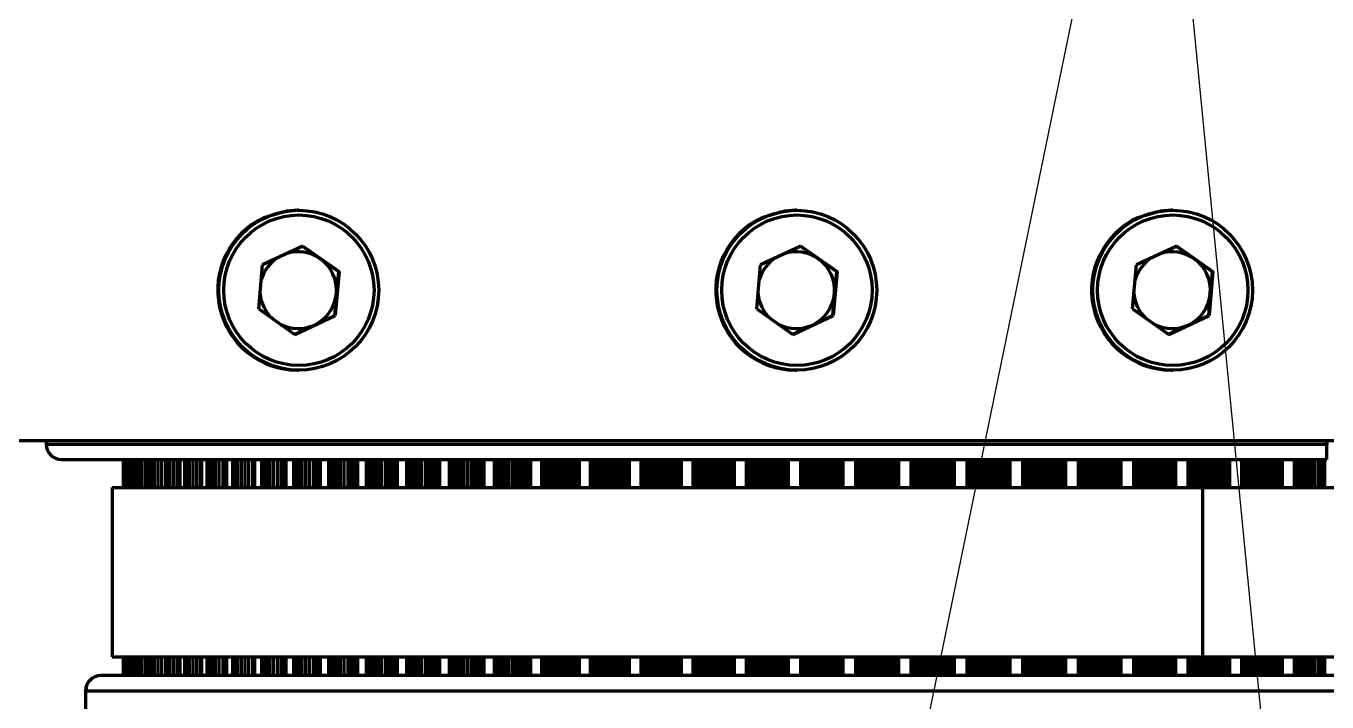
# Model space of a CAD drawing. Header units: millimetres. Extents: x -419 to 9215, y 1224 to 3301.
# Drawn here: x -97.3 to -28, y 2953.7 to 2989.6 of the extents above; entities that cross this region are included whole.
import ezdxf

# ---------------------------------------------------------------- set-up
doc = ezdxf.new("R2010")
doc.units = ezdxf.units.MM
doc.layers.add('Net 0.35', color=20, linetype='Continuous', lineweight=35)
doc.layers.add('Net 0.7', color=7, linetype='Continuous', lineweight=70)
doc.styles.get("Standard").update_dxf_attribs({"font": 'arial.ttf'})
doc.dimstyles.new('SLDDIMSTYLE0', dxfattribs={"dimtxt": 0.18, "dimasz": 3.302, "dimexe": 0, "dimexo": 0.0625, "dimgap": 0, "dimtad": 0, "dimtih": 1, "dimtoh": 1, "dimdec": 0, "dimrnd": 1e-09, "dimzin": 0, "dimdsep": 46, "dimtxsty": 'Standard', "dimsah": 1, "dimcen": 0.09, "dimadec": 0, "dimazin": 0, "dimtfac": 3.302, "dimtdec": 0, "dimtofl": 0, "dimtmove": 0, "dimatfit": 3, "dimfxl": 1, "dimfrac": 2, "dimtolj": 1, "dimtzin": 0, "dimarcsym": 0})

msp = doc.modelspace()

# ---------------------------------------------------------------- linework, layer by layer
at = {"layer": 'Net 0.7', "color": 7, "linetype": 'Continuous', "lineweight": 70}
for p, q in [((-82.752, 2979.844), (-82.818, 2979.844)), ((-56.255, 2979.844), (-56.321, 2979.844)), ((-36.257, 2979.844), (-36.323, 2979.844)), ((-82.541, 2977.943), (-84.679, 2976.949)), ((-82.562, 2977.933), (-81.611, 2977.266)), ((-82.541, 2977.943), (-80.611, 2976.588)), ((-56.043, 2977.943), (-58.181, 2976.949)), ((-56.064, 2977.933), (-55.113, 2977.266)), ((-56.043, 2977.943), (-54.114, 2976.588)), ((-36.045, 2977.943), (-38.183, 2976.949)), ((-36.066, 2977.933), (-35.115, 2977.266)), ((-36.045, 2977.943), (-34.116, 2976.588)), ((-81.611, 2977.266), (-80.646, 2976.588)), ((-55.113, 2977.266), (-54.148, 2976.588)), ((-35.115, 2977.266), (-34.15, 2976.588)), ((-84.887, 2974.6), (-84.679, 2976.949)), ((-80.611, 2976.588), (-80.819, 2974.24)), ((-80.646, 2976.588), (-80.75, 2975.414)), ((-80.646, 2976.588), (-80.611, 2976.588)), ((-58.389, 2974.6), (-58.181, 2976.949)), ((-54.114, 2976.588), (-54.322, 2974.24)), ((-54.148, 2976.588), (-54.252, 2975.414)), ((-54.148, 2976.588), (-54.114, 2976.588)), ((-38.391, 2974.6), (-38.183, 2976.949)), ((-34.116, 2976.588), (-34.324, 2974.24)), ((-34.15, 2976.588), (-34.254, 2975.414)), ((-34.15, 2976.588), (-34.116, 2976.588)), ((-80.75, 2975.414), (-80.854, 2974.24)), ((-54.252, 2975.414), (-54.356, 2974.24)), ((-34.254, 2975.414), (-34.358, 2974.24)), ((-84.887, 2974.6), (-82.957, 2973.245)), ((-58.389, 2974.6), (-56.46, 2973.245)), ((-38.391, 2974.6), (-36.461, 2973.245)), ((-82.971, 2973.255), (-81.923, 2973.743)), ((-82.957, 2973.245), (-80.819, 2974.24)), ((-81.923, 2973.743), (-80.854, 2974.24)), ((-80.854, 2974.24), (-80.819, 2974.24)), ((-56.473, 2973.255), (-55.425, 2973.743)), ((-56.46, 2973.245), (-54.322, 2974.24)), ((-55.425, 2973.743), (-54.356, 2974.24)), ((-54.356, 2974.24), (-54.322, 2974.24)), ((-36.475, 2973.255), (-35.427, 2973.743)), ((-36.461, 2973.245), (-34.324, 2974.24)), ((-35.427, 2973.743), (-34.358, 2974.24)), ((-34.358, 2974.24), (-34.324, 2974.24)), ((-82.818, 2971.344), (-82.752, 2971.344)), ((-56.321, 2971.344), (-56.255, 2971.344)), ((-36.323, 2971.344), (-36.257, 2971.344)), ((-102.816, 2967.594), (36.17, 2967.594)), ((-96.187, 2967.594), (-96.187, 2967.394)), ((-28.049, 2967.594), (-28.049, 2967.394)), ((-95.387, 2966.594), (-28.061, 2966.594)), ((-92.089, 2966.594), (-92.089, 2965.094)), ((-92.074, 2966.594), (-92.074, 2965.094)), ((-92.057, 2965.094), (-92.057, 2966.594)), ((-92.027, 2966.594), (-92.027, 2965.094)), ((-92.007, 2966.594), (-92.007, 2965.094)), ((-91.966, 2966.594), (-91.966, 2965.094)), ((-91.907, 2966.594), (-91.907, 2965.094)), ((-91.843, 2965.094), (-91.843, 2966.594)), ((-91.77, 2966.594), (-91.77, 2965.094)), ((-91.745, 2966.594), (-91.745, 2965.094)), ((-91.701, 2966.594), (-91.701, 2965.094)), ((-91.64, 2966.594), (-91.64, 2965.094)), ((-91.561, 2966.594), (-91.561, 2965.094)), ((-91.436, 2965.094), (-91.436, 2966.594)), ((-91.32, 2966.594), (-91.32, 2965.094)), ((-91.291, 2966.594), (-91.291, 2965.094)), ((-91.243, 2966.594), (-91.243, 2965.094)), ((-91.179, 2966.594), (-91.179, 2965.094)), ((-91.1, 2966.594), (-91.1, 2965.094)), ((-90.905, 2966.594), (-90.905, 2965.094)), ((-90.839, 2966.594), (-90.839, 2965.094)), ((-90.837, 2965.094), (-90.837, 2966.594)), ((-90.679, 2966.594), (-90.679, 2965.094)), ((-90.645, 2966.594), (-90.645, 2965.094)), ((-90.594, 2966.594), (-90.594, 2965.094)), ((-90.529, 2966.594), (-90.529, 2965.094)), ((-90.449, 2966.594), (-90.449, 2965.094)), ((-90.255, 2966.594), (-90.255, 2965.094)), ((-90.056, 2966.594), (-90.056, 2965.094)), ((-90.048, 2965.094), (-90.048, 2966.594)), ((-89.85, 2966.594), (-89.85, 2965.094)), ((-89.812, 2966.594), (-89.812, 2965.094)), ((-89.757, 2966.594), (-89.757, 2965.094)), ((-89.69, 2966.594), (-89.69, 2965.094)), ((-89.61, 2966.594), (-89.61, 2965.094)), ((-89.417, 2966.594), (-89.417, 2965.094)), ((-89.217, 2966.594), (-89.217, 2965.094)), ((-89.087, 2966.594), (-89.087, 2965.094)), ((-89.075, 2965.094), (-89.075, 2966.594)), ((-88.836, 2966.594), (-88.836, 2965.094)), ((-88.793, 2966.594), (-88.793, 2965.094)), ((-88.736, 2966.594), (-88.736, 2965.094)), ((-88.667, 2966.594), (-88.667, 2965.094)), ((-88.588, 2966.594), (-88.588, 2965.094)), ((-88.397, 2966.594), (-88.397, 2965.094)), ((-88.197, 2966.594), (-88.197, 2965.094)), ((-87.997, 2966.594), (-87.997, 2965.094)), ((-87.937, 2966.594), (-87.937, 2965.094)), ((-87.919, 2965.094), (-87.919, 2966.594)), ((-87.641, 2966.594), (-87.641, 2965.094)), ((-87.595, 2966.594), (-87.595, 2965.094)), ((-87.534, 2966.594), (-87.534, 2965.094)), ((-87.465, 2966.594), (-87.465, 2965.094)), ((-87.386, 2966.594), (-87.386, 2965.094)), ((-87.198, 2966.594), (-87.198, 2965.094)), ((-87, 2966.594), (-87, 2965.094)), ((-86.799, 2966.594), (-86.799, 2965.094)), ((-86.609, 2966.594), (-86.609, 2965.094)), ((-86.587, 2965.094), (-86.587, 2966.594)), ((-86.271, 2966.594), (-86.271, 2965.094)), ((-86.221, 2966.594), (-86.221, 2965.094)), ((-86.158, 2966.594), (-86.158, 2965.094)), ((-86.088, 2966.594), (-86.088, 2965.094)), ((-86.01, 2966.594), (-86.01, 2965.094)), ((-85.826, 2966.594), (-85.826, 2965.094)), ((-85.63, 2966.594), (-85.63, 2965.094)), ((-85.43, 2966.594), (-85.43, 2965.094)), ((-85.224, 2966.594), (-85.224, 2965.094)), ((-85.112, 2966.594), (-85.112, 2965.094)), ((-85.085, 2965.094), (-85.085, 2966.594)), ((-84.732, 2966.594), (-84.732, 2965.094)), ((-84.677, 2966.594), (-84.677, 2965.094)), ((-84.613, 2966.594), (-84.613, 2965.094)), ((-84.542, 2966.594), (-84.542, 2965.094)), ((-84.466, 2966.594), (-84.466, 2965.094)), ((-84.286, 2966.594), (-84.286, 2965.094)), ((-84.093, 2966.594), (-84.093, 2965.094)), ((-83.894, 2966.594), (-83.894, 2965.094)), ((-83.688, 2966.594), (-83.688, 2965.094)), ((-83.512, 2966.594), (-83.512, 2965.094)), ((-83.454, 2966.594), (-83.454, 2965.094)), ((-83.449, 2966.594), (-83.449, 2965.094)), ((-83.417, 2965.094), (-83.417, 2966.594)), ((-83.03, 2966.594), (-83.03, 2965.094)), ((-82.972, 2966.594), (-82.972, 2965.094)), ((-82.905, 2966.594), (-82.905, 2965.094)), ((-82.834, 2966.594), (-82.834, 2965.094)), ((-82.759, 2966.594), (-82.759, 2965.094)), ((-82.585, 2966.594), (-82.585, 2965.094)), ((-82.396, 2966.594), (-82.396, 2965.094)), ((-82.199, 2966.594), (-82.199, 2965.094)), ((-81.994, 2966.594), (-81.994, 2965.094)), ((-81.815, 2966.594), (-81.815, 2965.094)), ((-81.654, 2966.594), (-81.654, 2965.094)), ((-81.638, 2966.594), (-81.638, 2965.094)), ((-81.629, 2966.594), (-81.629, 2965.094)), ((-81.593, 2965.094), (-81.593, 2966.594)), ((-81.172, 2966.594), (-81.172, 2965.094)), ((-81.11, 2966.594), (-81.11, 2965.094)), ((-81.043, 2966.594), (-81.043, 2965.094)), ((-80.972, 2966.594), (-80.972, 2965.094)), ((-80.899, 2966.594), (-80.899, 2965.094)), ((-80.73, 2966.594), (-80.73, 2965.094)), ((-80.546, 2966.594), (-80.546, 2965.094)), ((-80.353, 2966.594), (-80.353, 2965.094)), ((-80.149, 2966.594), (-80.149, 2965.094)), ((-79.967, 2966.594), (-79.967, 2965.094)), ((-79.802, 2966.594), (-79.802, 2965.094)), ((-79.673, 2966.594), (-79.673, 2965.094)), ((-79.66, 2966.594), (-79.66, 2965.094)), ((-79.619, 2965.094), (-79.619, 2966.594)), ((-79.166, 2966.594), (-79.166, 2965.094)), ((-79.102, 2966.594), (-79.102, 2965.094)), ((-79.033, 2966.594), (-79.033, 2965.094)), ((-78.962, 2966.594), (-78.962, 2965.094)), ((-78.891, 2966.594), (-78.891, 2965.094)), ((-78.73, 2966.594), (-78.73, 2965.094)), ((-78.551, 2966.594), (-78.551, 2965.094)), ((-78.362, 2966.594), (-78.362, 2965.094)), ((-78.16, 2966.594), (-78.16, 2965.094)), ((-77.976, 2966.594), (-77.976, 2965.094)), ((-77.808, 2966.594), (-77.808, 2965.094)), ((-77.654, 2966.594), (-77.654, 2965.094)), ((-77.567, 2966.594), (-77.567, 2965.094)), ((-77.549, 2966.594), (-77.549, 2965.094)), ((-77.504, 2965.094), (-77.504, 2966.594)), ((-77.021, 2966.594), (-77.021, 2965.094)), ((-76.954, 2966.594), (-76.954, 2965.094)), ((-76.884, 2966.594), (-76.884, 2965.094)), ((-76.814, 2966.594), (-76.814, 2965.094)), ((-76.746, 2966.594), (-76.746, 2965.094)), ((-76.592, 2966.594), (-76.592, 2965.094)), ((-76.419, 2966.594), (-76.419, 2965.094)), ((-76.235, 2966.594), (-76.235, 2965.094)), ((-76.037, 2966.594), (-76.037, 2965.094)), ((-75.852, 2966.594), (-75.852, 2965.094)), ((-75.68, 2966.594), (-75.68, 2965.094)), ((-75.522, 2966.594), (-75.522, 2965.094)), ((-75.381, 2966.594), (-75.381, 2965.094)), ((-75.329, 2966.594), (-75.329, 2965.094)), ((-75.306, 2966.594), (-75.306, 2965.094)), ((-75.257, 2965.094), (-75.257, 2966.594)), ((-74.746, 2966.594), (-74.746, 2965.094)), ((-74.677, 2966.594), (-74.677, 2965.094)), ((-74.607, 2966.594), (-74.607, 2965.094)), ((-74.538, 2966.594), (-74.538, 2965.094)), ((-74.472, 2966.594), (-74.472, 2965.094)), ((-74.326, 2966.594), (-74.326, 2965.094)), ((-74.16, 2966.594), (-74.16, 2965.094)), ((-73.982, 2966.594), (-73.982, 2965.094)), ((-73.787, 2966.594), (-73.787, 2965.094)), ((-73.603, 2966.594), (-73.603, 2965.094)), ((-73.429, 2966.594), (-73.429, 2965.094)), ((-73.266, 2966.594), (-73.266, 2965.094)), ((-73.119, 2966.594), (-73.119, 2965.094)), ((-72.99, 2966.594), (-72.99, 2965.094)), ((-72.97, 2966.594), (-72.97, 2965.094)), ((-72.967, 2966.594), (-72.967, 2965.094)), ((-72.94, 2966.594), (-72.94, 2965.094)), ((-72.888, 2965.094), (-72.888, 2966.594)), ((-72.352, 2966.594), (-72.352, 2965.094)), ((-72.28, 2966.594), (-72.28, 2965.094)), ((-72.209, 2966.594), (-72.209, 2965.094)), ((-72.142, 2966.594), (-72.142, 2965.094)), ((-72.079, 2966.594), (-72.079, 2965.094)), ((-71.942, 2966.594), (-71.942, 2965.094)), ((-71.784, 2966.594), (-71.784, 2965.094)), ((-71.612, 2966.594), (-71.612, 2965.094)), ((-71.422, 2966.594), (-71.422, 2965.094)), ((-71.238, 2966.594), (-71.238, 2965.094)), ((-71.063, 2966.594), (-71.063, 2965.094)), ((-70.896, 2966.594), (-70.896, 2965.094)), ((-70.743, 2966.594), (-70.743, 2965.094)), ((-70.608, 2966.594), (-70.608, 2965.094)), ((-70.501, 2966.594), (-70.501, 2965.094)), ((-70.494, 2966.594), (-70.494, 2965.094)), ((-70.463, 2966.594), (-70.463, 2965.094)), ((-70.406, 2965.094), (-70.406, 2966.594)), ((-69.847, 2966.594), (-69.847, 2965.094)), ((-69.774, 2966.594), (-69.774, 2965.094)), ((-69.703, 2966.594), (-69.703, 2965.094)), ((-69.637, 2966.594), (-69.637, 2965.094)), ((-69.578, 2966.594), (-69.578, 2965.094)), ((-69.45, 2966.594), (-69.45, 2965.094)), ((-69.3, 2966.594), (-69.3, 2965.094)), ((-69.135, 2966.594), (-69.135, 2965.094)), ((-68.951, 2966.594), (-68.951, 2965.094)), ((-68.769, 2966.594), (-68.769, 2965.094)), ((-68.592, 2966.594), (-68.592, 2965.094)), ((-68.423, 2966.594), (-68.423, 2965.094)), ((-68.265, 2966.594), (-68.265, 2965.094)), ((-68.123, 2966.594), (-68.123, 2965.094)), ((-68, 2966.594), (-68, 2965.094)), ((-67.93, 2966.594), (-67.93, 2965.094)), ((-67.918, 2966.594), (-67.918, 2965.094)), ((-67.883, 2966.594), (-67.883, 2965.094)), ((-67.823, 2965.094), (-67.823, 2966.594)), ((-67.243, 2966.594), (-67.243, 2965.094)), ((-67.168, 2966.594), (-67.168, 2965.094)), ((-67.098, 2966.594), (-67.098, 2965.094)), ((-67.034, 2966.594), (-67.034, 2965.094)), ((-66.978, 2966.594), (-66.978, 2965.094)), ((-66.86, 2966.594), (-66.86, 2965.094)), ((-66.719, 2966.594), (-66.719, 2965.094)), ((-66.562, 2966.594), (-66.562, 2965.094)), ((-66.385, 2966.594), (-66.385, 2965.094)), ((-66.204, 2966.594), (-66.204, 2965.094)), ((-66.028, 2966.594), (-66.028, 2965.094)), ((-65.856, 2966.594), (-65.856, 2965.094)), ((-65.694, 2966.594), (-65.694, 2965.094)), ((-65.546, 2966.594), (-65.546, 2965.094)), ((-65.415, 2966.594), (-65.415, 2965.094)), ((-65.307, 2966.594), (-65.307, 2965.094)), ((-65.269, 2966.594), (-65.269, 2965.094)), ((-65.252, 2966.594), (-65.252, 2965.094)), ((-65.212, 2966.594), (-65.212, 2965.094)), ((-65.15, 2965.094), (-65.15, 2966.594)), ((-64.551, 2966.594), (-64.551, 2965.094)), ((-64.475, 2966.594), (-64.475, 2965.094)), ((-64.405, 2966.594), (-64.405, 2965.094)), ((-64.343, 2966.594), (-64.343, 2965.094)), ((-64.292, 2966.594), (-64.292, 2965.094)), ((-64.184, 2966.594), (-64.184, 2965.094)), ((-64.053, 2966.594), (-64.053, 2965.094)), ((-63.904, 2966.594), (-63.904, 2965.094)), ((-63.734, 2966.594), (-63.734, 2965.094)), ((-63.557, 2966.594), (-63.557, 2965.094)), ((-63.381, 2966.594), (-63.381, 2965.094)), ((-63.208, 2966.594), (-63.208, 2965.094)), ((-63.042, 2966.594), (-63.042, 2965.094)), ((-62.888, 2966.594), (-62.888, 2965.094)), ((-62.75, 2966.594), (-62.75, 2965.094)), ((-62.634, 2966.594), (-62.634, 2965.094)), ((-62.54, 2966.594), (-62.54, 2965.094)), ((-62.527, 2966.594), (-62.527, 2965.094)), ((-62.506, 2966.594), (-62.506, 2965.094)), ((-62.463, 2966.594), (-62.463, 2965.094)), ((-62.397, 2965.094), (-62.397, 2966.594)), ((-61.783, 2966.594), (-61.783, 2965.094)), ((-61.706, 2966.594), (-61.706, 2965.094)), ((-61.637, 2966.594), (-61.637, 2965.094)), ((-61.577, 2966.594), (-61.577, 2965.094)), ((-61.53, 2966.594), (-61.53, 2965.094)), ((-61.433, 2966.594), (-61.433, 2965.094)), ((-61.312, 2966.594), (-61.312, 2965.094)), ((-61.172, 2966.594), (-61.172, 2965.094)), ((-61.01, 2966.594), (-61.01, 2965.094)), ((-60.837, 2966.594), (-60.837, 2965.094)), ((-60.662, 2966.594), (-60.662, 2965.094)), ((-60.488, 2966.594), (-60.488, 2965.094)), ((-60.32, 2966.594), (-60.32, 2965.094)), ((-60.161, 2966.594), (-60.161, 2965.094)), ((-60.017, 2966.594), (-60.017, 2965.094)), ((-59.892, 2966.594), (-59.892, 2965.094)), ((-59.788, 2966.594), (-59.788, 2965.094)), ((-59.732, 2966.594), (-59.732, 2965.094)), ((-59.719, 2966.594), (-59.719, 2965.094)), ((-59.718, 2966.594), (-59.718, 2965.094)), ((-59.692, 2966.594), (-59.692, 2965.094)), ((-59.645, 2966.594), (-59.645, 2965.094)), ((-59.577, 2965.094), (-59.577, 2966.594)), ((-58.95, 2966.594), (-58.95, 2965.094)), ((-58.873, 2966.594), (-58.873, 2965.094)), ((-58.805, 2966.594), (-58.805, 2965.094)), ((-58.748, 2966.594), (-58.748, 2965.094)), ((-58.704, 2966.594), (-58.704, 2965.094)), ((-58.619, 2966.594), (-58.619, 2965.094)), ((-58.509, 2966.594), (-58.509, 2965.094)), ((-58.378, 2966.594), (-58.378, 2965.094)), ((-58.225, 2966.594), (-58.225, 2965.094)), ((-58.056, 2966.594), (-58.056, 2965.094)), ((-57.883, 2966.594), (-57.883, 2965.094)), ((-57.71, 2966.594), (-57.71, 2965.094)), ((-57.539, 2966.594), (-57.539, 2965.094)), ((-57.376, 2966.594), (-57.376, 2965.094)), ((-57.226, 2966.594), (-57.226, 2965.094)), ((-57.093, 2966.594), (-57.093, 2965.094)), ((-56.98, 2966.594), (-56.98, 2965.094)), ((-56.911, 2966.594), (-56.911, 2965.094)), ((-56.868, 2966.594), (-56.868, 2965.094)), ((-56.859, 2966.594), (-56.859, 2965.094)), ((-56.852, 2966.594), (-56.852, 2965.094)), ((-56.823, 2966.594), (-56.823, 2965.094)), ((-56.772, 2966.594), (-56.772, 2965.094)), ((-56.702, 2965.094), (-56.702, 2966.594)), ((-56.064, 2966.594), (-56.064, 2965.094)), ((-55.987, 2966.594), (-55.987, 2965.094)), ((-55.92, 2966.594), (-55.92, 2965.094)), ((-55.866, 2966.594), (-55.866, 2965.094)), ((-55.827, 2966.594), (-55.827, 2965.094)), ((-55.754, 2966.594), (-55.754, 2965.094)), ((-55.655, 2966.594), (-55.655, 2965.094)), ((-55.534, 2966.594), (-55.534, 2965.094)), ((-55.39, 2966.594), (-55.39, 2965.094)), ((-55.227, 2966.594), (-55.227, 2965.094)), ((-55.057, 2966.594), (-55.057, 2965.094)), ((-54.884, 2966.594), (-54.884, 2965.094)), ((-54.712, 2966.594), (-54.712, 2965.094)), ((-54.546, 2966.594), (-54.546, 2965.094)), ((-54.39, 2966.594), (-54.39, 2965.094)), ((-54.25, 2966.594), (-54.25, 2965.094)), ((-54.127, 2966.594), (-54.127, 2965.094)), ((-54.045, 2966.594), (-54.045, 2965.094)), ((-53.99, 2966.594), (-53.99, 2965.094)), ((-53.96, 2966.594), (-53.96, 2965.094)), ((-53.955, 2966.594), (-53.955, 2965.094)), ((-53.944, 2966.594), (-53.944, 2965.094)), ((-53.91, 2966.594), (-53.91, 2965.094)), ((-53.856, 2966.594), (-53.856, 2965.094)), ((-53.784, 2965.094), (-53.784, 2966.594)), ((-53.138, 2966.594), (-53.138, 2965.094)), ((-53.061, 2966.594), (-53.061, 2965.094)), ((-52.996, 2966.594), (-52.996, 2965.094)), ((-52.946, 2966.594), (-52.946, 2965.094)), ((-52.911, 2966.594), (-52.911, 2965.094)), ((-52.849, 2966.594), (-52.849, 2965.094)), ((-52.762, 2966.594), (-52.762, 2965.094)), ((-52.652, 2966.594), (-52.652, 2965.094)), ((-52.519, 2966.594), (-52.519, 2965.094)), ((-52.361, 2966.594), (-52.361, 2965.094)), ((-52.195, 2966.594), (-52.195, 2965.094)), ((-52.023, 2966.594), (-52.023, 2965.094)), ((-51.851, 2966.594), (-51.851, 2965.094)), ((-51.682, 2966.594), (-51.682, 2965.094)), ((-51.521, 2966.594), (-51.521, 2965.094)), ((-51.374, 2966.594), (-51.374, 2965.094)), ((-51.243, 2966.594), (-51.243, 2965.094)), ((-51.149, 2966.594), (-51.149, 2965.094)), ((-51.081, 2966.594), (-51.081, 2965.094)), ((-51.038, 2966.594), (-51.038, 2965.094)), ((-51.021, 2966.594), (-51.021, 2965.094)), ((-51.004, 2966.594), (-51.004, 2965.094)), ((-50.966, 2966.594), (-50.966, 2965.094)), ((-50.91, 2966.594), (-50.91, 2965.094)), ((-50.836, 2965.094), (-50.836, 2966.594)), ((-50.185, 2966.594), (-50.185, 2965.094)), ((-50.108, 2966.594), (-50.108, 2965.094)), ((-50.046, 2966.594), (-50.046, 2965.094)), ((-49.998, 2966.594), (-49.998, 2965.094)), ((-49.969, 2966.594), (-49.969, 2965.094)), ((-49.919, 2966.594), (-49.919, 2965.094)), ((-49.844, 2966.594), (-49.844, 2965.094)), ((-49.745, 2966.594), (-49.745, 2965.094)), ((-49.622, 2966.594), (-49.622, 2965.094)), ((-49.471, 2966.594), (-49.471, 2965.094)), ((-49.309, 2966.594), (-49.309, 2965.094)), ((-49.14, 2966.594), (-49.14, 2965.094)), ((-48.967, 2966.594), (-48.967, 2965.094)), ((-48.796, 2966.594), (-48.796, 2965.094)), ((-48.632, 2966.594), (-48.632, 2965.094)), ((-48.478, 2966.594), (-48.478, 2965.094)), ((-48.339, 2966.594), (-48.339, 2965.094)), ((-48.233, 2966.594), (-48.233, 2965.094)), ((-48.153, 2966.594), (-48.153, 2965.094)), ((-48.097, 2966.594), (-48.097, 2965.094)), ((-48.067, 2966.594), (-48.067, 2965.094)), ((-48.046, 2966.594), (-48.046, 2965.094)), ((-48.004, 2966.594), (-48.004, 2965.094)), ((-47.945, 2966.594), (-47.945, 2965.094)), ((-47.87, 2965.094), (-47.87, 2966.594)), ((-47.217, 2966.594), (-47.217, 2965.094)), ((-47.141, 2966.594), (-47.141, 2965.094)), ((-47.08, 2966.594), (-47.08, 2965.094)), ((-47.036, 2966.594), (-47.036, 2965.094)), ((-47.012, 2966.594), (-47.012, 2965.094)), ((-46.975, 2966.594), (-46.975, 2965.094)), ((-46.911, 2966.594), (-46.911, 2965.094)), ((-46.825, 2966.594), (-46.825, 2965.094)), ((-46.712, 2966.594), (-46.712, 2965.094)), ((-46.568, 2966.594), (-46.568, 2965.094)), ((-46.412, 2966.594), (-46.412, 2965.094)), ((-46.245, 2966.594), (-46.245, 2965.094)), ((-46.074, 2966.594), (-46.074, 2965.094)), ((-45.902, 2966.594), (-45.902, 2965.094)), ((-45.734, 2966.594), (-45.734, 2965.094)), ((-45.575, 2966.594), (-45.575, 2965.094)), ((-45.428, 2966.594), (-45.428, 2965.094)), ((-45.311, 2966.594), (-45.311, 2965.094)), ((-45.219, 2966.594), (-45.219, 2965.094)), ((-45.151, 2966.594), (-45.151, 2965.094)), ((-45.108, 2966.594), (-45.108, 2965.094)), ((-45.082, 2966.594), (-45.082, 2965.094)), ((-45.036, 2966.594), (-45.036, 2965.094)), ((-44.975, 2966.594), (-44.975, 2965.094)), ((-44.899, 2965.094), (-44.899, 2966.594)), ((-44.246, 2966.594), (-44.246, 2965.094)), ((-44.171, 2966.594), (-44.171, 2965.094)), ((-44.114, 2966.594), (-44.114, 2965.094)), ((-44.073, 2966.594), (-44.073, 2965.094)), ((-44.054, 2966.594), (-44.054, 2965.094)), ((-44.029, 2966.594), (-44.029, 2965.094)), ((-43.979, 2966.594), (-43.979, 2965.094)), ((-43.904, 2966.594), (-43.904, 2965.094)), ((-43.803, 2966.594), (-43.803, 2965.094)), ((-43.667, 2966.594), (-43.667, 2965.094)), ((-43.516, 2966.594), (-43.516, 2965.094)), ((-43.353, 2966.594), (-43.353, 2965.094)), ((-43.183, 2966.594), (-43.183, 2965.094)), ((-43.01, 2966.594), (-43.01, 2965.094)), ((-42.84, 2966.594), (-42.84, 2965.094)), ((-42.677, 2966.594), (-42.677, 2965.094)), ((-42.522, 2966.594), (-42.522, 2965.094)), ((-42.395, 2966.594), (-42.395, 2965.094)), ((-42.291, 2966.594), (-42.291, 2965.094)), ((-42.211, 2966.594), (-42.211, 2965.094)), ((-42.156, 2966.594), (-42.156, 2965.094)), ((-42.124, 2966.594), (-42.124, 2965.094)), ((-42.075, 2966.594), (-42.075, 2965.094)), ((-42.012, 2966.594), (-42.012, 2965.094)), ((-41.935, 2965.094), (-41.935, 2966.594)), ((-41.286, 2966.594), (-41.286, 2965.094)), ((-41.213, 2966.594), (-41.213, 2965.094)), ((-41.158, 2966.594), (-41.158, 2965.094)), ((-41.121, 2966.594), (-41.121, 2965.094)), ((-41.107, 2966.594), (-41.107, 2965.094)), ((-41.095, 2966.594), (-41.095, 2965.094)), ((-41.057, 2966.594), (-41.057, 2965.094)), ((-40.995, 2966.594), (-40.995, 2965.094)), ((-40.906, 2966.594), (-40.906, 2965.094)), ((-40.778, 2966.594), (-40.778, 2965.094)), ((-40.634, 2966.594), (-40.634, 2965.094)), ((-40.475, 2966.594), (-40.475, 2965.094)), ((-40.307, 2966.594), (-40.307, 2965.094)), ((-40.135, 2966.594), (-40.135, 2965.094)), ((-39.963, 2966.594), (-39.963, 2965.094)), ((-39.795, 2966.594), (-39.795, 2965.094)), ((-39.635, 2966.594), (-39.635, 2965.094)), ((-39.497, 2966.594), (-39.497, 2965.094)), ((-39.382, 2966.594), (-39.382, 2965.094)), ((-39.29, 2966.594), (-39.29, 2965.094)), ((-39.223, 2966.594), (-39.223, 2965.094)), ((-39.187, 2966.594), (-39.187, 2965.094)), ((-39.134, 2966.594), (-39.134, 2965.094)), ((-39.069, 2966.594), (-39.069, 2965.094)), ((-38.992, 2965.094), (-38.992, 2966.594)), ((-38.349, 2966.594), (-38.349, 2965.094)), ((-38.277, 2966.594), (-38.277, 2965.094)), ((-38.225, 2966.594), (-38.225, 2965.094)), ((-38.193, 2966.594), (-38.193, 2965.094)), ((-38.184, 2966.594), (-38.184, 2965.094)), ((-38.16, 2966.594), (-38.16, 2965.094)), ((-38.11, 2966.594), (-38.11, 2965.094)), ((-38.033, 2966.594), (-38.033, 2965.094)), ((-37.915, 2966.594), (-37.915, 2965.094)), ((-37.777, 2966.594), (-37.777, 2965.094)), ((-37.624, 2966.594), (-37.624, 2965.094)), ((-37.459, 2966.594), (-37.459, 2965.094)), ((-37.288, 2966.594), (-37.288, 2965.094)), ((-37.114, 2966.594), (-37.114, 2965.094)), ((-36.943, 2966.594), (-36.943, 2965.094)), ((-36.777, 2966.594), (-36.777, 2965.094)), ((-36.629, 2966.594), (-36.629, 2965.094)), ((-36.505, 2966.594), (-36.505, 2965.094)), ((-36.401, 2966.594), (-36.401, 2965.094)), ((-36.322, 2966.594), (-36.322, 2965.094)), ((-36.281, 2966.594), (-36.281, 2965.094)), ((-36.226, 2966.594), (-36.226, 2965.094)), ((-36.159, 2966.594), (-36.159, 2965.094)), ((-36.082, 2965.094), (-36.082, 2966.594)), ((-35.447, 2966.594), (-35.447, 2965.094)), ((-35.378, 2966.594), (-35.378, 2965.094)), ((-35.329, 2966.594), (-35.329, 2965.094)), ((-35.301, 2966.594), (-35.301, 2965.094)), ((-35.297, 2966.594), (-35.297, 2965.094)), ((-35.262, 2966.594), (-35.262, 2965.094)), ((-35.198, 2966.594), (-35.198, 2965.094)), ((-35.089, 2966.594), (-35.089, 2965.094)), ((-34.959, 2966.594), (-34.959, 2965.094)), ((-34.811, 2966.594), (-34.811, 2965.094)), ((-34.65, 2966.594), (-34.65, 2965.094)), ((-34.48, 2966.594), (-34.48, 2965.094)), ((-34.307, 2966.594), (-34.307, 2965.094)), ((-34.133, 2966.594), (-34.133, 2965.094)), ((-33.962, 2966.594), (-33.962, 2965.094)), ((-33.805, 2966.594), (-33.805, 2965.094)), ((-33.67, 2966.594), (-33.67, 2965.094)), ((-33.556, 2966.594), (-33.556, 2965.094)), ((-33.465, 2966.594), (-33.465, 2965.094)), ((-33.42, 2966.594), (-33.42, 2965.094)), ((-33.362, 2966.594), (-33.362, 2965.094)), ((-33.294, 2966.594), (-33.294, 2965.094)), ((-33.217, 2965.094), (-33.217, 2966.594)), ((-32.594, 2966.594), (-32.594, 2965.094)), ((-32.527, 2966.594), (-32.527, 2965.094)), ((-32.482, 2966.594), (-32.482, 2965.094)), ((-32.458, 2966.594), (-32.458, 2965.094)), ((-32.412, 2966.594), (-32.412, 2965.094)), ((-32.313, 2966.594), (-32.313, 2965.094)), ((-32.191, 2966.594), (-32.191, 2965.094)), ((-32.05, 2966.594), (-32.05, 2965.094)), ((-31.893, 2966.594), (-31.893, 2965.094)), ((-31.726, 2966.594), (-31.726, 2965.094)), ((-31.552, 2966.594), (-31.552, 2965.094)), ((-31.377, 2966.594), (-31.377, 2965.094)), ((-31.201, 2966.594), (-31.201, 2965.094)), ((-31.036, 2966.594), (-31.036, 2965.094)), ((-30.892, 2966.594), (-30.892, 2965.094)), ((-30.767, 2966.594), (-30.767, 2965.094)), ((-30.665, 2966.594), (-30.665, 2965.094)), ((-30.616, 2966.594), (-30.616, 2965.094)), ((-30.555, 2966.594), (-30.555, 2965.094)), ((-30.486, 2966.594), (-30.486, 2965.094)), ((-30.41, 2965.094), (-30.41, 2966.594)), ((-29.801, 2966.594), (-29.801, 2965.094)), ((-29.737, 2966.594), (-29.737, 2965.094)), ((-29.696, 2966.594), (-29.696, 2965.094)), ((-29.676, 2966.594), (-29.676, 2965.094)), ((-29.598, 2966.594), (-29.598, 2965.094)), ((-29.485, 2966.594), (-29.485, 2965.094)), ((-29.351, 2966.594), (-29.351, 2965.094)), ((-29.199, 2966.594), (-29.199, 2965.094)), ((-29.035, 2966.594), (-29.035, 2965.094)), ((-28.862, 2966.594), (-28.862, 2965.094)), ((-28.686, 2966.594), (-28.686, 2965.094)), ((-28.507, 2966.594), (-28.507, 2965.094)), ((-28.334, 2966.594), (-28.334, 2965.094)), ((-28.181, 2966.594), (-28.181, 2965.094)), ((-92.687, 2965.094), (-92.687, 2956.094)), ((-92.687, 2965.094), (-34.672, 2965.094)), ((-34.672, 2965.094), (-34.672, 2956.094)), ((-34.672, 2965.094), (58.813, 2965.094)), ((-92.687, 2956.094), (-34.672, 2956.094)), ((-92.089, 2956.094), (-92.089, 2955.094)), ((-92.074, 2956.094), (-92.074, 2955.094)), ((-92.057, 2955.094), (-92.057, 2956.094)), ((-92.027, 2956.094), (-92.027, 2955.094)), ((-92.007, 2956.094), (-92.007, 2955.094)), ((-91.966, 2956.094), (-91.966, 2955.094)), ((-91.907, 2956.094), (-91.907, 2955.094)), ((-91.843, 2955.094), (-91.843, 2956.094)), ((-91.77, 2956.094), (-91.77, 2955.094)), ((-91.745, 2956.094), (-91.745, 2955.094)), ((-91.701, 2956.094), (-91.701, 2955.094)), ((-91.64, 2956.094), (-91.64, 2955.094)), ((-91.561, 2956.094), (-91.561, 2955.094)), ((-91.436, 2955.094), (-91.436, 2956.094)), ((-91.32, 2956.094), (-91.32, 2955.094)), ((-91.291, 2956.094), (-91.291, 2955.094)), ((-91.243, 2956.094), (-91.243, 2955.094)), ((-91.179, 2956.094), (-91.179, 2955.094)), ((-91.1, 2956.094), (-91.1, 2955.094)), ((-90.905, 2956.094), (-90.905, 2955.094)), ((-90.839, 2956.094), (-90.839, 2955.094)), ((-90.837, 2955.094), (-90.837, 2956.094)), ((-90.679, 2956.094), (-90.679, 2955.094)), ((-90.645, 2956.094), (-90.645, 2955.094)), ((-90.594, 2956.094), (-90.594, 2955.094)), ((-90.529, 2956.094), (-90.529, 2955.094)), ((-90.449, 2956.094), (-90.449, 2955.094)), ((-90.255, 2956.094), (-90.255, 2955.094)), ((-90.056, 2956.094), (-90.056, 2955.094)), ((-90.048, 2955.094), (-90.048, 2956.094)), ((-89.85, 2956.094), (-89.85, 2955.094)), ((-89.812, 2956.094), (-89.812, 2955.094)), ((-89.757, 2956.094), (-89.757, 2955.094)), ((-89.69, 2956.094), (-89.69, 2955.094)), ((-89.61, 2956.094), (-89.61, 2955.094)), ((-89.417, 2956.094), (-89.417, 2955.094)), ((-89.217, 2956.094), (-89.217, 2955.094)), ((-89.087, 2956.094), (-89.087, 2955.094)), ((-89.075, 2955.094), (-89.075, 2956.094)), ((-88.836, 2956.094), (-88.836, 2955.094)), ((-88.793, 2956.094), (-88.793, 2955.094)), ((-88.736, 2956.094), (-88.736, 2955.094)), ((-88.667, 2956.094), (-88.667, 2955.094)), ((-88.588, 2956.094), (-88.588, 2955.094)), ((-88.397, 2956.094), (-88.397, 2955.094)), ((-88.197, 2956.094), (-88.197, 2955.094)), ((-87.997, 2956.094), (-87.997, 2955.094)), ((-87.937, 2956.094), (-87.937, 2955.094)), ((-87.919, 2955.094), (-87.919, 2956.094)), ((-87.641, 2956.094), (-87.641, 2955.094)), ((-87.595, 2956.094), (-87.595, 2955.094)), ((-87.534, 2956.094), (-87.534, 2955.094)), ((-87.465, 2956.094), (-87.465, 2955.094)), ((-87.386, 2956.094), (-87.386, 2955.094)), ((-87.198, 2956.094), (-87.198, 2955.094)), ((-87, 2956.094), (-87, 2955.094)), ((-86.799, 2956.094), (-86.799, 2955.094)), ((-86.609, 2956.094), (-86.609, 2955.094)), ((-86.587, 2955.094), (-86.587, 2956.094)), ((-86.271, 2956.094), (-86.271, 2955.094)), ((-86.221, 2956.094), (-86.221, 2955.094)), ((-86.158, 2956.094), (-86.158, 2955.094)), ((-86.088, 2956.094), (-86.088, 2955.094)), ((-86.01, 2956.094), (-86.01, 2955.094)), ((-85.826, 2956.094), (-85.826, 2955.094)), ((-85.63, 2956.094), (-85.63, 2955.094)), ((-85.43, 2956.094), (-85.43, 2955.094)), ((-85.224, 2956.094), (-85.224, 2955.094)), ((-85.112, 2956.094), (-85.112, 2955.094)), ((-85.085, 2955.094), (-85.085, 2956.094)), ((-84.732, 2956.094), (-84.732, 2955.094)), ((-84.677, 2956.094), (-84.677, 2955.094)), ((-84.613, 2956.094), (-84.613, 2955.094)), ((-84.542, 2956.094), (-84.542, 2955.094)), ((-84.466, 2956.094), (-84.466, 2955.094)), ((-84.286, 2956.094), (-84.286, 2955.094)), ((-84.093, 2956.094), (-84.093, 2955.094)), ((-83.894, 2956.094), (-83.894, 2955.094)), ((-83.688, 2956.094), (-83.688, 2955.094)), ((-83.512, 2956.094), (-83.512, 2955.094)), ((-83.454, 2956.094), (-83.454, 2955.094)), ((-83.449, 2956.094), (-83.449, 2955.094)), ((-83.417, 2955.094), (-83.417, 2956.094)), ((-83.03, 2956.094), (-83.03, 2955.094)), ((-82.972, 2956.094), (-82.972, 2955.094)), ((-82.905, 2956.094), (-82.905, 2955.094)), ((-82.834, 2956.094), (-82.834, 2955.094)), ((-82.759, 2956.094), (-82.759, 2955.094)), ((-82.585, 2956.094), (-82.585, 2955.094)), ((-82.396, 2956.094), (-82.396, 2955.094)), ((-82.199, 2956.094), (-82.199, 2955.094)), ((-81.994, 2956.094), (-81.994, 2955.094)), ((-81.815, 2956.094), (-81.815, 2955.094)), ((-81.654, 2956.094), (-81.654, 2955.094)), ((-81.638, 2956.094), (-81.638, 2955.094)), ((-81.629, 2956.094), (-81.629, 2955.094)), ((-81.593, 2955.094), (-81.593, 2956.094)), ((-81.172, 2956.094), (-81.172, 2955.094)), ((-81.11, 2956.094), (-81.11, 2955.094)), ((-81.043, 2956.094), (-81.043, 2955.094)), ((-80.972, 2956.094), (-80.972, 2955.094)), ((-80.899, 2956.094), (-80.899, 2955.094)), ((-80.73, 2956.094), (-80.73, 2955.094)), ((-80.546, 2956.094), (-80.546, 2955.094)), ((-80.353, 2956.094), (-80.353, 2955.094)), ((-80.149, 2956.094), (-80.149, 2955.094)), ((-79.967, 2956.094), (-79.967, 2955.094)), ((-79.802, 2956.094), (-79.802, 2955.094)), ((-79.673, 2956.094), (-79.673, 2955.094)), ((-79.66, 2956.094), (-79.66, 2955.094)), ((-79.619, 2955.094), (-79.619, 2956.094)), ((-79.166, 2956.094), (-79.166, 2955.094)), ((-79.102, 2956.094), (-79.102, 2955.094)), ((-79.033, 2956.094), (-79.033, 2955.094)), ((-78.962, 2956.094), (-78.962, 2955.094)), ((-78.891, 2956.094), (-78.891, 2955.094)), ((-78.73, 2956.094), (-78.73, 2955.094)), ((-78.551, 2956.094), (-78.551, 2955.094)), ((-78.362, 2956.094), (-78.362, 2955.094)), ((-78.16, 2956.094), (-78.16, 2955.094)), ((-77.976, 2956.094), (-77.976, 2955.094)), ((-77.808, 2956.094), (-77.808, 2955.094)), ((-77.654, 2956.094), (-77.654, 2955.094)), ((-77.567, 2956.094), (-77.567, 2955.094)), ((-77.549, 2956.094), (-77.549, 2955.094)), ((-77.504, 2955.094), (-77.504, 2956.094)), ((-77.021, 2956.094), (-77.021, 2955.094)), ((-76.954, 2956.094), (-76.954, 2955.094)), ((-76.884, 2956.094), (-76.884, 2955.094)), ((-76.814, 2956.094), (-76.814, 2955.094)), ((-76.746, 2956.094), (-76.746, 2955.094)), ((-76.592, 2956.094), (-76.592, 2955.094)), ((-76.419, 2956.094), (-76.419, 2955.094)), ((-76.235, 2956.094), (-76.235, 2955.094)), ((-76.037, 2956.094), (-76.037, 2955.094)), ((-75.852, 2956.094), (-75.852, 2955.094)), ((-75.68, 2956.094), (-75.68, 2955.094)), ((-75.522, 2956.094), (-75.522, 2955.094)), ((-75.381, 2956.094), (-75.381, 2955.094)), ((-75.329, 2956.094), (-75.329, 2955.094)), ((-75.306, 2956.094), (-75.306, 2955.094)), ((-75.257, 2955.094), (-75.257, 2956.094)), ((-74.746, 2956.094), (-74.746, 2955.094)), ((-74.677, 2956.094), (-74.677, 2955.094)), ((-74.607, 2956.094), (-74.607, 2955.094)), ((-74.538, 2956.094), (-74.538, 2955.094)), ((-74.472, 2956.094), (-74.472, 2955.094)), ((-74.326, 2956.094), (-74.326, 2955.094)), ((-74.16, 2956.094), (-74.16, 2955.094)), ((-73.982, 2956.094), (-73.982, 2955.094)), ((-73.787, 2956.094), (-73.787, 2955.094)), ((-73.603, 2956.094), (-73.603, 2955.094)), ((-73.429, 2956.094), (-73.429, 2955.094)), ((-73.266, 2956.094), (-73.266, 2955.094)), ((-73.119, 2956.094), (-73.119, 2955.094)), ((-72.99, 2956.094), (-72.99, 2955.094)), ((-72.97, 2956.094), (-72.97, 2955.094)), ((-72.967, 2956.094), (-72.967, 2955.094)), ((-72.94, 2956.094), (-72.94, 2955.094)), ((-72.888, 2955.094), (-72.888, 2956.094)), ((-72.352, 2956.094), (-72.352, 2955.094)), ((-72.28, 2956.094), (-72.28, 2955.094)), ((-72.209, 2956.094), (-72.209, 2955.094)), ((-72.142, 2956.094), (-72.142, 2955.094)), ((-72.079, 2956.094), (-72.079, 2955.094)), ((-71.942, 2956.094), (-71.942, 2955.094)), ((-71.784, 2956.094), (-71.784, 2955.094)), ((-71.612, 2956.094), (-71.612, 2955.094)), ((-71.422, 2956.094), (-71.422, 2955.094)), ((-71.238, 2956.094), (-71.238, 2955.094)), ((-71.063, 2956.094), (-71.063, 2955.094)), ((-70.896, 2956.094), (-70.896, 2955.094)), ((-70.743, 2956.094), (-70.743, 2955.094)), ((-70.608, 2956.094), (-70.608, 2955.094)), ((-70.501, 2956.094), (-70.501, 2955.094)), ((-70.494, 2956.094), (-70.494, 2955.094)), ((-70.463, 2956.094), (-70.463, 2955.094)), ((-70.406, 2955.094), (-70.406, 2956.094)), ((-69.847, 2956.094), (-69.847, 2955.094)), ((-69.774, 2956.094), (-69.774, 2955.094)), ((-69.703, 2956.094), (-69.703, 2955.094)), ((-69.637, 2956.094), (-69.637, 2955.094)), ((-69.578, 2956.094), (-69.578, 2955.094)), ((-69.45, 2956.094), (-69.45, 2955.094)), ((-69.3, 2956.094), (-69.3, 2955.094)), ((-69.135, 2956.094), (-69.135, 2955.094)), ((-68.951, 2956.094), (-68.951, 2955.094)), ((-68.769, 2956.094), (-68.769, 2955.094)), ((-68.592, 2956.094), (-68.592, 2955.094)), ((-68.423, 2956.094), (-68.423, 2955.094)), ((-68.265, 2956.094), (-68.265, 2955.094)), ((-68.123, 2956.094), (-68.123, 2955.094)), ((-68, 2956.094), (-68, 2955.094)), ((-67.93, 2956.094), (-67.93, 2955.094)), ((-67.918, 2956.094), (-67.918, 2955.094)), ((-67.883, 2956.094), (-67.883, 2955.094)), ((-67.823, 2955.094), (-67.823, 2956.094)), ((-67.243, 2956.094), (-67.243, 2955.094)), ((-67.168, 2956.094), (-67.168, 2955.094)), ((-67.098, 2956.094), (-67.098, 2955.094)), ((-67.034, 2956.094), (-67.034, 2955.094)), ((-66.978, 2956.094), (-66.978, 2955.094)), ((-66.86, 2956.094), (-66.86, 2955.094)), ((-66.719, 2956.094), (-66.719, 2955.094)), ((-66.562, 2956.094), (-66.562, 2955.094)), ((-66.385, 2956.094), (-66.385, 2955.094)), ((-66.204, 2956.094), (-66.204, 2955.094)), ((-66.028, 2956.094), (-66.028, 2955.094)), ((-65.856, 2956.094), (-65.856, 2955.094)), ((-65.694, 2956.094), (-65.694, 2955.094)), ((-65.546, 2956.094), (-65.546, 2955.094)), ((-65.415, 2956.094), (-65.415, 2955.094)), ((-65.307, 2956.094), (-65.307, 2955.094)), ((-65.269, 2956.094), (-65.269, 2955.094)), ((-65.252, 2956.094), (-65.252, 2955.094)), ((-65.212, 2956.094), (-65.212, 2955.094)), ((-65.15, 2955.094), (-65.15, 2956.094)), ((-64.551, 2956.094), (-64.551, 2955.094)), ((-64.475, 2956.094), (-64.475, 2955.094)), ((-64.405, 2956.094), (-64.405, 2955.094)), ((-64.343, 2956.094), (-64.343, 2955.094)), ((-64.292, 2956.094), (-64.292, 2955.094)), ((-64.184, 2956.094), (-64.184, 2955.094)), ((-64.053, 2956.094), (-64.053, 2955.094)), ((-63.904, 2956.094), (-63.904, 2955.094)), ((-63.734, 2956.094), (-63.734, 2955.094)), ((-63.557, 2956.094), (-63.557, 2955.094)), ((-63.381, 2956.094), (-63.381, 2955.094)), ((-63.208, 2956.094), (-63.208, 2955.094)), ((-63.042, 2956.094), (-63.042, 2955.094)), ((-62.888, 2956.094), (-62.888, 2955.094)), ((-62.75, 2956.094), (-62.75, 2955.094)), ((-62.634, 2956.094), (-62.634, 2955.094)), ((-62.54, 2956.094), (-62.54, 2955.094)), ((-62.527, 2956.094), (-62.527, 2955.094)), ((-62.506, 2956.094), (-62.506, 2955.094)), ((-62.463, 2956.094), (-62.463, 2955.094)), ((-62.397, 2955.094), (-62.397, 2956.094)), ((-61.783, 2956.094), (-61.783, 2955.094)), ((-61.706, 2956.094), (-61.706, 2955.094)), ((-61.637, 2956.094), (-61.637, 2955.094)), ((-61.577, 2956.094), (-61.577, 2955.094)), ((-61.53, 2956.094), (-61.53, 2955.094)), ((-61.433, 2956.094), (-61.433, 2955.094)), ((-61.312, 2956.094), (-61.312, 2955.094)), ((-61.172, 2956.094), (-61.172, 2955.094)), ((-61.01, 2956.094), (-61.01, 2955.094)), ((-60.837, 2956.094), (-60.837, 2955.094)), ((-60.662, 2956.094), (-60.662, 2955.094)), ((-60.488, 2956.094), (-60.488, 2955.094)), ((-60.32, 2956.094), (-60.32, 2955.094)), ((-60.161, 2956.094), (-60.161, 2955.094)), ((-60.017, 2956.094), (-60.017, 2955.094)), ((-59.892, 2956.094), (-59.892, 2955.094)), ((-59.788, 2956.094), (-59.788, 2955.094)), ((-59.732, 2956.094), (-59.732, 2955.094)), ((-59.719, 2956.094), (-59.719, 2955.094)), ((-59.718, 2956.094), (-59.718, 2955.094)), ((-59.692, 2956.094), (-59.692, 2955.094)), ((-59.645, 2956.094), (-59.645, 2955.094)), ((-59.577, 2955.094), (-59.577, 2956.094)), ((-58.95, 2956.094), (-58.95, 2955.094)), ((-58.873, 2956.094), (-58.873, 2955.094)), ((-58.805, 2956.094), (-58.805, 2955.094)), ((-58.748, 2956.094), (-58.748, 2955.094)), ((-58.704, 2956.094), (-58.704, 2955.094)), ((-58.619, 2956.094), (-58.619, 2955.094)), ((-58.509, 2956.094), (-58.509, 2955.094)), ((-58.378, 2956.094), (-58.378, 2955.094)), ((-58.225, 2956.094), (-58.225, 2955.094)), ((-58.056, 2956.094), (-58.056, 2955.094)), ((-57.883, 2956.094), (-57.883, 2955.094)), ((-57.71, 2956.094), (-57.71, 2955.094)), ((-57.539, 2956.094), (-57.539, 2955.094)), ((-57.376, 2956.094), (-57.376, 2955.094)), ((-57.226, 2956.094), (-57.226, 2955.094)), ((-57.093, 2956.094), (-57.093, 2955.094)), ((-56.98, 2956.094), (-56.98, 2955.094)), ((-56.911, 2956.094), (-56.911, 2955.094)), ((-56.868, 2956.094), (-56.868, 2955.094)), ((-56.859, 2956.094), (-56.859, 2955.094)), ((-56.852, 2956.094), (-56.852, 2955.094)), ((-56.823, 2956.094), (-56.823, 2955.094)), ((-56.772, 2956.094), (-56.772, 2955.094)), ((-56.702, 2955.094), (-56.702, 2956.094)), ((-56.064, 2956.094), (-56.064, 2955.094)), ((-55.987, 2956.094), (-55.987, 2955.094)), ((-55.92, 2956.094), (-55.92, 2955.094)), ((-55.866, 2956.094), (-55.866, 2955.094)), ((-55.827, 2956.094), (-55.827, 2955.094)), ((-55.754, 2956.094), (-55.754, 2955.094)), ((-55.655, 2956.094), (-55.655, 2955.094)), ((-55.534, 2956.094), (-55.534, 2955.094)), ((-55.39, 2956.094), (-55.39, 2955.094)), ((-55.227, 2956.094), (-55.227, 2955.094)), ((-55.057, 2956.094), (-55.057, 2955.094)), ((-54.884, 2956.094), (-54.884, 2955.094)), ((-54.712, 2956.094), (-54.712, 2955.094)), ((-54.546, 2956.094), (-54.546, 2955.094)), ((-54.39, 2956.094), (-54.39, 2955.094)), ((-54.25, 2956.094), (-54.25, 2955.094)), ((-54.127, 2956.094), (-54.127, 2955.094)), ((-54.045, 2956.094), (-54.045, 2955.094)), ((-53.99, 2956.094), (-53.99, 2955.094)), ((-53.96, 2956.094), (-53.96, 2955.094)), ((-53.955, 2956.094), (-53.955, 2955.094)), ((-53.944, 2956.094), (-53.944, 2955.094)), ((-53.91, 2956.094), (-53.91, 2955.094)), ((-53.856, 2956.094), (-53.856, 2955.094)), ((-53.784, 2955.094), (-53.784, 2956.094)), ((-53.138, 2956.094), (-53.138, 2955.094)), ((-53.061, 2956.094), (-53.061, 2955.094)), ((-52.996, 2956.094), (-52.996, 2955.094)), ((-52.946, 2956.094), (-52.946, 2955.094)), ((-52.911, 2956.094), (-52.911, 2955.094)), ((-52.849, 2956.094), (-52.849, 2955.094)), ((-52.762, 2956.094), (-52.762, 2955.094)), ((-52.652, 2956.094), (-52.652, 2955.094)), ((-52.519, 2956.094), (-52.519, 2955.094)), ((-52.361, 2956.094), (-52.361, 2955.094)), ((-52.195, 2956.094), (-52.195, 2955.094)), ((-52.023, 2956.094), (-52.023, 2955.094)), ((-51.851, 2956.094), (-51.851, 2955.094)), ((-51.682, 2956.094), (-51.682, 2955.094)), ((-51.521, 2956.094), (-51.521, 2955.094)), ((-51.374, 2956.094), (-51.374, 2955.094)), ((-51.243, 2956.094), (-51.243, 2955.094)), ((-51.149, 2956.094), (-51.149, 2955.094)), ((-51.081, 2956.094), (-51.081, 2955.094)), ((-51.038, 2956.094), (-51.038, 2955.094)), ((-51.021, 2956.094), (-51.021, 2955.094)), ((-51.004, 2956.094), (-51.004, 2955.094)), ((-50.966, 2956.094), (-50.966, 2955.094)), ((-50.91, 2956.094), (-50.91, 2955.094)), ((-50.836, 2955.094), (-50.836, 2956.094)), ((-50.185, 2956.094), (-50.185, 2955.094)), ((-50.108, 2956.094), (-50.108, 2955.094)), ((-50.046, 2956.094), (-50.046, 2955.094)), ((-49.998, 2956.094), (-49.998, 2955.094)), ((-49.969, 2956.094), (-49.969, 2955.094)), ((-49.919, 2956.094), (-49.919, 2955.094)), ((-49.844, 2956.094), (-49.844, 2955.094)), ((-49.745, 2956.094), (-49.745, 2955.094)), ((-49.622, 2956.094), (-49.622, 2955.094)), ((-49.471, 2956.094), (-49.471, 2955.094)), ((-49.309, 2956.094), (-49.309, 2955.094)), ((-49.14, 2956.094), (-49.14, 2955.094)), ((-48.967, 2956.094), (-48.967, 2955.094)), ((-48.796, 2956.094), (-48.796, 2955.094)), ((-48.632, 2956.094), (-48.632, 2955.094)), ((-48.478, 2956.094), (-48.478, 2955.094)), ((-48.339, 2956.094), (-48.339, 2955.094)), ((-48.233, 2956.094), (-48.233, 2955.094)), ((-48.153, 2956.094), (-48.153, 2955.094)), ((-48.097, 2956.094), (-48.097, 2955.094)), ((-48.067, 2956.094), (-48.067, 2955.094)), ((-48.046, 2956.094), (-48.046, 2955.094)), ((-48.004, 2956.094), (-48.004, 2955.094)), ((-47.945, 2956.094), (-47.945, 2955.094)), ((-47.87, 2955.094), (-47.87, 2956.094)), ((-47.217, 2956.094), (-47.217, 2955.094)), ((-47.141, 2956.094), (-47.141, 2955.094)), ((-47.08, 2956.094), (-47.08, 2955.094)), ((-47.036, 2956.094), (-47.036, 2955.094)), ((-47.012, 2956.094), (-47.012, 2955.094)), ((-46.975, 2956.094), (-46.975, 2955.094)), ((-46.911, 2956.094), (-46.911, 2955.094)), ((-46.825, 2956.094), (-46.825, 2955.094)), ((-46.712, 2956.094), (-46.712, 2955.094)), ((-46.568, 2956.094), (-46.568, 2955.094)), ((-46.412, 2956.094), (-46.412, 2955.094)), ((-46.245, 2956.094), (-46.245, 2955.094)), ((-46.074, 2956.094), (-46.074, 2955.094)), ((-45.902, 2956.094), (-45.902, 2955.094)), ((-45.734, 2956.094), (-45.734, 2955.094)), ((-45.575, 2956.094), (-45.575, 2955.094)), ((-45.428, 2956.094), (-45.428, 2955.094)), ((-45.311, 2956.094), (-45.311, 2955.094)), ((-45.219, 2956.094), (-45.219, 2955.094)), ((-45.151, 2956.094), (-45.151, 2955.094)), ((-45.108, 2956.094), (-45.108, 2955.094)), ((-45.082, 2956.094), (-45.082, 2955.094)), ((-45.036, 2956.094), (-45.036, 2955.094)), ((-44.975, 2956.094), (-44.975, 2955.094)), ((-44.899, 2955.094), (-44.899, 2956.094)), ((-44.246, 2956.094), (-44.246, 2955.094)), ((-44.171, 2956.094), (-44.171, 2955.094)), ((-44.114, 2956.094), (-44.114, 2955.094)), ((-44.073, 2956.094), (-44.073, 2955.094)), ((-44.054, 2956.094), (-44.054, 2955.094)), ((-44.029, 2956.094), (-44.029, 2955.094)), ((-43.979, 2956.094), (-43.979, 2955.094)), ((-43.904, 2956.094), (-43.904, 2955.094)), ((-43.803, 2956.094), (-43.803, 2955.094)), ((-43.667, 2956.094), (-43.667, 2955.094)), ((-43.516, 2956.094), (-43.516, 2955.094)), ((-43.353, 2956.094), (-43.353, 2955.094)), ((-43.183, 2956.094), (-43.183, 2955.094)), ((-43.01, 2956.094), (-43.01, 2955.094)), ((-42.84, 2956.094), (-42.84, 2955.094)), ((-42.677, 2956.094), (-42.677, 2955.094)), ((-42.522, 2956.094), (-42.522, 2955.094)), ((-42.395, 2956.094), (-42.395, 2955.094)), ((-42.291, 2956.094), (-42.291, 2955.094)), ((-42.211, 2956.094), (-42.211, 2955.094)), ((-42.156, 2956.094), (-42.156, 2955.094)), ((-42.124, 2956.094), (-42.124, 2955.094)), ((-42.075, 2956.094), (-42.075, 2955.094)), ((-42.012, 2956.094), (-42.012, 2955.094)), ((-41.935, 2955.094), (-41.935, 2956.094)), ((-41.286, 2956.094), (-41.286, 2955.094)), ((-41.213, 2956.094), (-41.213, 2955.094)), ((-41.158, 2956.094), (-41.158, 2955.094)), ((-41.121, 2956.094), (-41.121, 2955.094)), ((-41.107, 2956.094), (-41.107, 2955.094)), ((-41.095, 2956.094), (-41.095, 2955.094)), ((-41.057, 2956.094), (-41.057, 2955.094)), ((-40.995, 2956.094), (-40.995, 2955.094)), ((-40.906, 2956.094), (-40.906, 2955.094)), ((-40.778, 2956.094), (-40.778, 2955.094)), ((-40.634, 2956.094), (-40.634, 2955.094)), ((-40.475, 2956.094), (-40.475, 2955.094)), ((-40.307, 2956.094), (-40.307, 2955.094)), ((-40.135, 2956.094), (-40.135, 2955.094)), ((-39.963, 2956.094), (-39.963, 2955.094)), ((-39.795, 2956.094), (-39.795, 2955.094)), ((-39.635, 2956.094), (-39.635, 2955.094)), ((-39.497, 2956.094), (-39.497, 2955.094)), ((-39.382, 2956.094), (-39.382, 2955.094)), ((-39.29, 2956.094), (-39.29, 2955.094)), ((-39.223, 2956.094), (-39.223, 2955.094)), ((-39.187, 2956.094), (-39.187, 2955.094)), ((-39.134, 2956.094), (-39.134, 2955.094)), ((-39.069, 2956.094), (-39.069, 2955.094)), ((-38.992, 2955.094), (-38.992, 2956.094)), ((-38.349, 2956.094), (-38.349, 2955.094)), ((-38.277, 2956.094), (-38.277, 2955.094)), ((-38.225, 2956.094), (-38.225, 2955.094)), ((-38.193, 2956.094), (-38.193, 2955.094)), ((-38.184, 2956.094), (-38.184, 2955.094)), ((-38.16, 2956.094), (-38.16, 2955.094)), ((-38.11, 2956.094), (-38.11, 2955.094)), ((-38.033, 2956.094), (-38.033, 2955.094)), ((-37.915, 2956.094), (-37.915, 2955.094)), ((-37.777, 2956.094), (-37.777, 2955.094)), ((-37.624, 2956.094), (-37.624, 2955.094)), ((-37.459, 2956.094), (-37.459, 2955.094)), ((-37.288, 2956.094), (-37.288, 2955.094)), ((-37.114, 2956.094), (-37.114, 2955.094)), ((-36.943, 2956.094), (-36.943, 2955.094)), ((-36.777, 2956.094), (-36.777, 2955.094)), ((-36.629, 2956.094), (-36.629, 2955.094)), ((-36.505, 2956.094), (-36.505, 2955.094)), ((-36.401, 2956.094), (-36.401, 2955.094)), ((-36.322, 2956.094), (-36.322, 2955.094)), ((-36.281, 2956.094), (-36.281, 2955.094)), ((-36.226, 2956.094), (-36.226, 2955.094)), ((-36.159, 2956.094), (-36.159, 2955.094)), ((-36.082, 2955.094), (-36.082, 2956.094)), ((-35.447, 2956.094), (-35.447, 2955.094)), ((-35.378, 2956.094), (-35.378, 2955.094)), ((-35.329, 2956.094), (-35.329, 2955.094)), ((-35.301, 2956.094), (-35.301, 2955.094)), ((-35.297, 2956.094), (-35.297, 2955.094)), ((-35.262, 2956.094), (-35.262, 2955.094)), ((-35.198, 2956.094), (-35.198, 2955.094)), ((-35.089, 2956.094), (-35.089, 2955.094)), ((-34.959, 2956.094), (-34.959, 2955.094)), ((-34.811, 2956.094), (-34.811, 2955.094)), ((-34.672, 2956.094), (58.813, 2956.094)), ((-34.65, 2956.094), (-34.65, 2955.094)), ((-34.48, 2956.094), (-34.48, 2955.094)), ((-34.307, 2956.094), (-34.307, 2955.094)), ((-34.133, 2956.094), (-34.133, 2955.094)), ((-33.962, 2956.094), (-33.962, 2955.094)), ((-33.805, 2956.094), (-33.805, 2955.094)), ((-33.67, 2956.094), (-33.67, 2955.094)), ((-33.556, 2956.094), (-33.556, 2955.094)), ((-33.465, 2956.094), (-33.465, 2955.094)), ((-33.42, 2956.094), (-33.42, 2955.094)), ((-33.362, 2956.094), (-33.362, 2955.094)), ((-33.294, 2956.094), (-33.294, 2955.094)), ((-33.217, 2955.094), (-33.217, 2956.094)), ((-32.594, 2956.094), (-32.594, 2955.094)), ((-32.527, 2956.094), (-32.527, 2955.094)), ((-32.482, 2956.094), (-32.482, 2955.094)), ((-32.458, 2956.094), (-32.458, 2955.094)), ((-32.412, 2956.094), (-32.412, 2955.094)), ((-32.313, 2956.094), (-32.313, 2955.094)), ((-32.191, 2956.094), (-32.191, 2955.094)), ((-32.05, 2956.094), (-32.05, 2955.094)), ((-31.893, 2956.094), (-31.893, 2955.094)), ((-31.726, 2956.094), (-31.726, 2955.094)), ((-31.552, 2956.094), (-31.552, 2955.094)), ((-31.377, 2956.094), (-31.377, 2955.094)), ((-31.201, 2956.094), (-31.201, 2955.094)), ((-31.036, 2956.094), (-31.036, 2955.094)), ((-30.892, 2956.094), (-30.892, 2955.094)), ((-30.767, 2956.094), (-30.767, 2955.094)), ((-30.665, 2956.094), (-30.665, 2955.094)), ((-30.616, 2956.094), (-30.616, 2955.094)), ((-30.555, 2956.094), (-30.555, 2955.094)), ((-30.486, 2956.094), (-30.486, 2955.094)), ((-30.41, 2955.094), (-30.41, 2956.094)), ((-29.801, 2956.094), (-29.801, 2955.094)), ((-29.737, 2956.094), (-29.737, 2955.094)), ((-29.696, 2956.094), (-29.696, 2955.094)), ((-29.676, 2956.094), (-29.676, 2955.094)), ((-29.598, 2956.094), (-29.598, 2955.094)), ((-29.485, 2956.094), (-29.485, 2955.094)), ((-29.351, 2956.094), (-29.351, 2955.094)), ((-29.199, 2956.094), (-29.199, 2955.094)), ((-29.035, 2956.094), (-29.035, 2955.094)), ((-28.862, 2956.094), (-28.862, 2955.094)), ((-28.686, 2956.094), (-28.686, 2955.094)), ((-28.507, 2956.094), (-28.507, 2955.094)), ((-28.334, 2956.094), (-28.334, 2955.094)), ((-28.181, 2956.094), (-28.181, 2955.094)), ((-0.081, 2955.094), (-93.288, 2955.094)), ((-94.092, 2954.294), (-94.092, 2953.094)), ((-94.088, 2953.094), (-94.088, 2954.294))]:
    msp.add_line(p, q, dxfattribs=at)
at = {"layer": 'Net 0.7', "color": 8, "linetype": 'Continuous', "lineweight": 70}
for p, q in [((-28.049, 2967.394), (-96.187, 2967.394)), ((-94.092, 2954.294), (0.719, 2954.294))]:
    msp.add_line(p, q, dxfattribs=at)
at = {"layer": 'Net 0.7', "color": 7, "linetype": 'Continuous', "lineweight": 70, "flags": 128}
for points in [[(-82.818, 2979.844), (-83.394, 2979.805), (-84.61, 2979.448)], [(-56.321, 2979.844), (-56.897, 2979.805), (-58.112, 2979.448)], [(-36.323, 2979.844), (-36.899, 2979.805), (-38.114, 2979.448)]]:
    msp.add_lwpolyline(points, dxfattribs=at)
at = {"layer": 'Net 0.7', "color": 7, "linetype": 'Continuous', "lineweight": 70}
for centre, radius in [((-82.752, 2975.594), 4.25), ((-56.255, 2975.594), 4.25), ((-36.257, 2975.594), 4.25), ((-82.749, 2975.594), 4), ((-56.251, 2975.594), 4), ((-36.253, 2975.594), 4)]:
    msp.add_circle(centre, radius, dxfattribs=at)
for centre, radius, start, end in [((-82.818, 2975.594), 4.25, 114.93836, 269.99547), ((-56.32, 2975.594), 4.25, 114.93836, 269.99547), ((-36.322, 2975.594), 4.25, 114.93836, 269.99547), ((-82.783, 2975.594), 2.042, 121.79788, 164.38755), ((-82.784, 2975.595), 2.042, 54.93301, 108.07921), ((-82.784, 2975.594), 2.042, 354.93578, 54.93231), ((-56.286, 2975.594), 2.042, 121.79788, 164.38755), ((-56.286, 2975.595), 2.042, 54.93301, 108.07921), ((-56.286, 2975.594), 2.042, 354.93578, 54.93231), ((-36.288, 2975.594), 2.042, 121.79788, 164.38755), ((-36.288, 2975.595), 2.042, 54.93301, 108.07921), ((-36.288, 2975.594), 2.042, 354.93578, 54.93231), ((-82.783, 2975.594), 2.042, 185.48581, 226.92506), ((-82.784, 2975.594), 2.042, 294.93966, 354.93783), ((-56.286, 2975.594), 2.042, 185.48581, 226.92506), ((-56.286, 2975.594), 2.042, 294.93966, 354.93783), ((-36.288, 2975.594), 2.042, 185.48581, 226.92506), ((-36.288, 2975.594), 2.042, 294.93966, 354.93783), ((-82.784, 2975.594), 2.042, 242.94141, 294.93841), ((-56.286, 2975.594), 2.042, 242.94141, 294.93841), ((-36.288, 2975.594), 2.042, 242.94141, 294.93841), ((-95.387, 2967.394), 0.8, 180, 270), ((-93.292, 2954.294), 0.8, 90, 180), ((-93.288, 2954.294), 0.8, 90.00275, 180.00275)]:
    msp.add_arc(centre, radius, start, end, dxfattribs=at)
msp.add_open_spline([(-28.061, 2966.594), (-28.06, 2966.598), (-28.058, 2966.606), (-28.054, 2966.675), (-28.053, 2966.788), (-28.051, 2966.941), (-28.05, 2967.085), (-28.049, 2967.238), (-28.049, 2967.342), (-28.049, 2967.394)], degree=3, knots=[0, 0, 0, 0, 0.152759, 0.287248, 0.500794, 0.632061, 0.758633, 0.88107, 1, 1, 1, 1], dxfattribs=at)

# ---------------------------------------------------------------- leaders
at = {"layer": 'Net 0.35', "lineweight": 35}
for points in [[(-33.891, 3027.694), (-64.083, 2880.7)], [(-36.29, 3001.344), (-24.468, 2880.7)]]:
    msp.add_leader(points, dimstyle='SLDDIMSTYLE0', dxfattribs=at)

doc.saveas('drawing.dxf')
